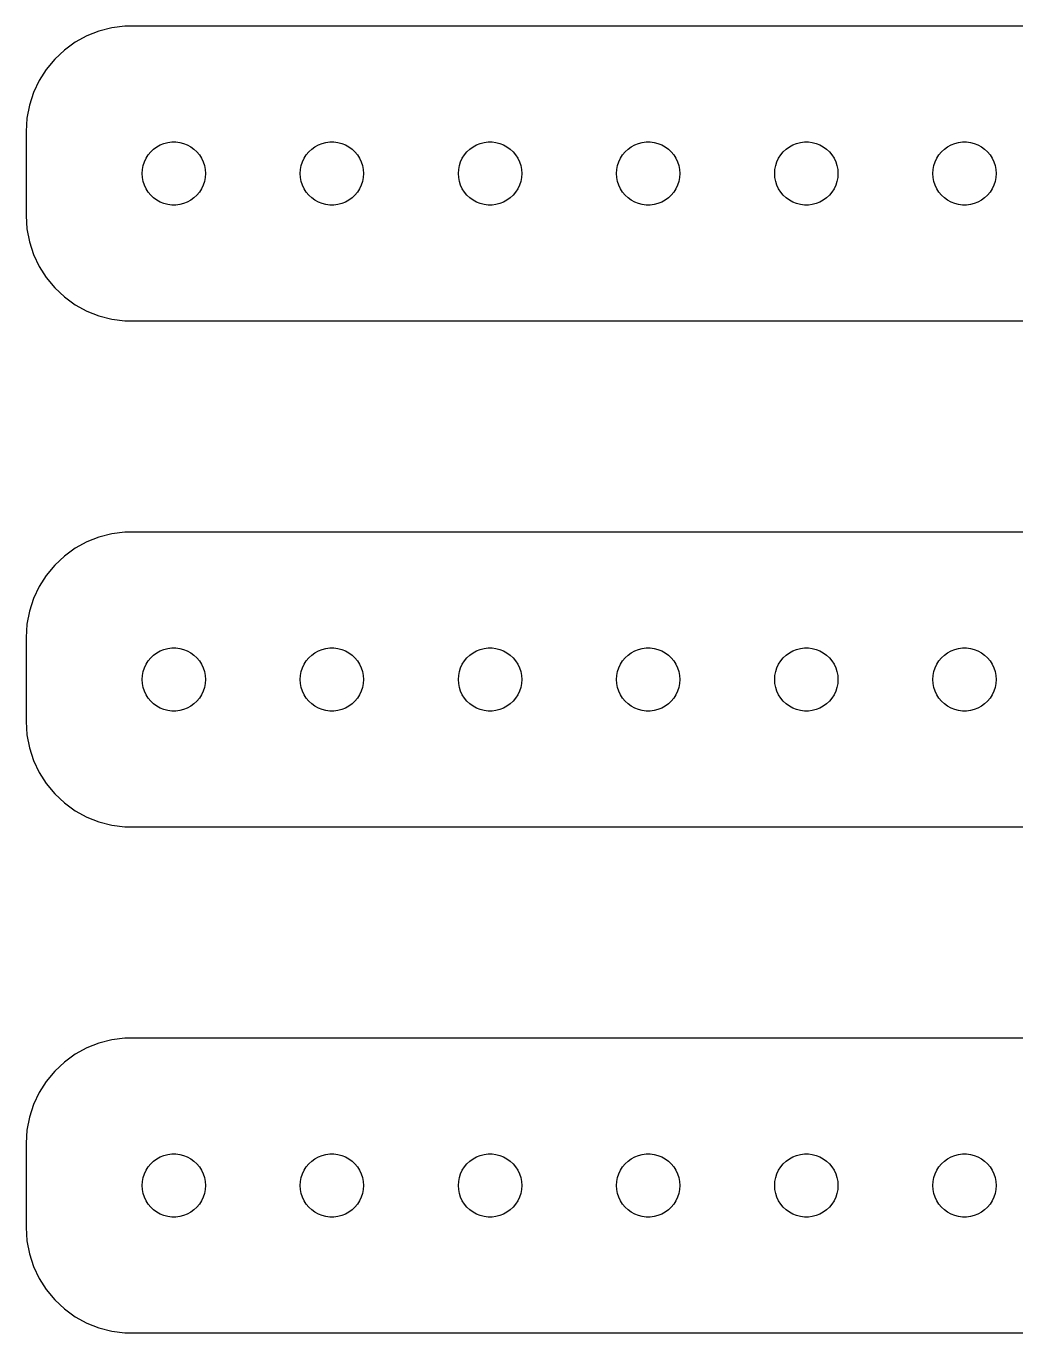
# Model space of a CAD drawing. Header units: metres. Extents: x -97 to 97, y 113 to 223.
# Drawn here: x -97 to -50.1, y 161 to 223 of the extents above; entities that cross this region are included whole.
import ezdxf

# ---------------------------------------------------------------- set-up
doc = ezdxf.new("R2010")
doc.units = ezdxf.units.M

msp = doc.modelspace()

# ---------------------------------------------------------------- linework, layer by layer
for p, q in [((-94.1289, 222.524), (-94.6791, 222.222)), ((-93.5451, 222.755), (-94.1289, 222.524)), ((-92.9369, 222.911), (-93.5451, 222.755)), ((-92.3139, 222.99), (-92.9369, 222.911)), ((92.3139, 222.99), (-92.3139, 222.99)), ((-94.6791, 222.222), (-95.1871, 221.853)), ((-95.6448, 221.423), (-96.0451, 220.939)), ((-95.1871, 221.853), (-95.6448, 221.423)), ((-96.0451, 220.939), (-96.3815, 220.409)), ((-96.3815, 220.409), (-96.6489, 219.841)), ((-96.6489, 219.841), (-96.8429, 219.243)), ((-96.8429, 219.243), (-96.9606, 218.627)), ((-96.9606, 218.627), (-97, 218)), ((-97, 218), (-97, 214)), ((-91.2135, 216.882), (-91.0934, 217.027)), ((-91.0934, 217.027), (-90.9561, 217.156)), ((-90.9561, 217.156), (-90.8037, 217.266)), ((-90.8037, 217.266), (-90.6387, 217.357)), ((-90.6387, 217.357), (-90.4635, 217.427)), ((-90.4635, 217.427), (-90.2811, 217.473)), ((-90.2811, 217.473), (-90.0942, 217.497)), ((-90.0942, 217.497), (-89.9058, 217.497)), ((-89.9058, 217.497), (-89.7189, 217.473)), ((-89.7189, 217.473), (-89.5365, 217.427)), ((-89.5365, 217.427), (-89.3613, 217.357)), ((-89.3613, 217.357), (-89.1963, 217.266)), ((-89.1963, 217.266), (-89.0439, 217.156)), ((-89.0439, 217.156), (-88.9065, 217.027)), ((-88.9065, 217.027), (-88.7865, 216.882)), ((-83.7135, 216.882), (-83.5934, 217.027)), ((-83.5934, 217.027), (-83.4561, 217.156)), ((-83.4561, 217.156), (-83.3037, 217.266)), ((-83.3037, 217.266), (-83.1387, 217.357)), ((-83.1387, 217.357), (-82.9635, 217.427)), ((-82.9635, 217.427), (-82.7811, 217.473)), ((-82.7811, 217.473), (-82.5942, 217.497)), ((-82.5942, 217.497), (-82.4058, 217.497)), ((-82.4058, 217.497), (-82.2189, 217.473)), ((-82.2189, 217.473), (-82.0365, 217.427)), ((-82.0365, 217.427), (-81.8613, 217.357)), ((-81.8613, 217.357), (-81.6963, 217.266)), ((-81.6963, 217.266), (-81.5439, 217.156)), ((-81.5439, 217.156), (-81.4065, 217.027)), ((-81.4065, 217.027), (-81.2865, 216.882)), ((-76.2135, 216.882), (-76.0934, 217.027)), ((-76.0934, 217.027), (-75.9561, 217.156)), ((-75.9561, 217.156), (-75.8037, 217.266)), ((-75.8037, 217.266), (-75.6387, 217.357)), ((-75.6387, 217.357), (-75.4635, 217.427)), ((-75.4635, 217.427), (-75.2811, 217.473)), ((-75.2811, 217.473), (-75.0942, 217.497)), ((-75.0942, 217.497), (-74.9058, 217.497)), ((-74.9058, 217.497), (-74.7189, 217.473)), ((-74.7189, 217.473), (-74.5365, 217.427)), ((-74.5365, 217.427), (-74.3613, 217.357)), ((-74.3613, 217.357), (-74.1963, 217.266)), ((-74.1963, 217.266), (-74.0439, 217.156)), ((-74.0439, 217.156), (-73.9065, 217.027)), ((-73.9065, 217.027), (-73.7865, 216.882)), ((-68.7135, 216.882), (-68.5934, 217.027)), ((-68.5934, 217.027), (-68.4561, 217.156)), ((-68.4561, 217.156), (-68.3037, 217.266)), ((-68.3037, 217.266), (-68.1387, 217.357)), ((-68.1387, 217.357), (-67.9635, 217.427)), ((-67.9635, 217.427), (-67.7811, 217.473)), ((-67.7811, 217.473), (-67.5942, 217.497)), ((-67.5942, 217.497), (-67.4058, 217.497)), ((-67.4058, 217.497), (-67.2189, 217.473)), ((-67.2189, 217.473), (-67.0365, 217.427)), ((-67.0365, 217.427), (-66.8613, 217.357)), ((-66.8613, 217.357), (-66.6963, 217.266)), ((-66.6963, 217.266), (-66.5439, 217.156)), ((-66.5439, 217.156), (-66.4065, 217.027)), ((-66.4065, 217.027), (-66.2865, 216.882)), ((-61.2135, 216.882), (-61.0934, 217.027)), ((-61.0934, 217.027), (-60.9561, 217.156)), ((-60.9561, 217.156), (-60.8037, 217.266)), ((-60.8037, 217.266), (-60.6387, 217.357)), ((-60.6387, 217.357), (-60.4635, 217.427)), ((-60.4635, 217.427), (-60.2811, 217.473)), ((-60.2811, 217.473), (-60.0942, 217.497)), ((-60.0942, 217.497), (-59.9058, 217.497)), ((-59.9058, 217.497), (-59.7189, 217.473)), ((-59.7189, 217.473), (-59.5365, 217.427)), ((-59.5365, 217.427), (-59.3613, 217.357)), ((-59.3613, 217.357), (-59.1963, 217.266)), ((-59.1963, 217.266), (-59.0439, 217.156)), ((-59.0439, 217.156), (-58.9065, 217.027)), ((-58.9065, 217.027), (-58.7865, 216.882)), ((-53.7135, 216.882), (-53.5934, 217.027)), ((-53.5934, 217.027), (-53.4561, 217.156)), ((-53.4561, 217.156), (-53.3037, 217.266)), ((-53.3037, 217.266), (-53.1387, 217.357)), ((-53.1387, 217.357), (-52.9635, 217.427)), ((-52.9635, 217.427), (-52.7811, 217.473)), ((-52.7811, 217.473), (-52.5942, 217.497)), ((-52.5942, 217.497), (-52.4058, 217.497)), ((-52.4058, 217.497), (-52.2189, 217.473)), ((-52.2189, 217.473), (-52.0365, 217.427)), ((-52.0365, 217.427), (-51.8613, 217.357)), ((-51.8613, 217.357), (-51.6963, 217.266)), ((-51.6963, 217.266), (-51.5439, 217.156)), ((-51.5439, 217.156), (-51.4065, 217.027)), ((-51.4065, 217.027), (-51.2865, 216.882)), ((-91.4882, 216.188), (-91.4529, 216.373)), ((-91.4529, 216.373), (-91.3947, 216.552)), ((-91.3947, 216.552), (-91.3145, 216.723)), ((-91.3145, 216.723), (-91.2135, 216.882)), ((-88.7865, 216.882), (-88.6855, 216.723)), ((-88.6855, 216.723), (-88.6053, 216.552)), ((-88.6053, 216.552), (-88.5471, 216.373)), ((-88.5471, 216.373), (-88.5118, 216.188)), ((-83.9882, 216.188), (-83.9529, 216.373)), ((-83.9529, 216.373), (-83.8947, 216.552)), ((-83.8947, 216.552), (-83.8145, 216.723)), ((-83.8145, 216.723), (-83.7135, 216.882)), ((-81.2865, 216.882), (-81.1855, 216.723)), ((-81.1855, 216.723), (-81.1053, 216.552)), ((-81.1053, 216.552), (-81.0471, 216.373)), ((-81.0471, 216.373), (-81.0118, 216.188)), ((-76.4882, 216.188), (-76.4529, 216.373)), ((-76.4529, 216.373), (-76.3947, 216.552)), ((-76.3947, 216.552), (-76.3145, 216.723)), ((-76.3145, 216.723), (-76.2135, 216.882)), ((-73.7865, 216.882), (-73.6855, 216.723)), ((-73.6855, 216.723), (-73.6053, 216.552)), ((-73.6053, 216.552), (-73.5471, 216.373)), ((-73.5471, 216.373), (-73.5118, 216.188)), ((-68.9882, 216.188), (-68.9529, 216.373)), ((-68.9529, 216.373), (-68.8947, 216.552)), ((-68.8947, 216.552), (-68.8145, 216.723)), ((-68.8145, 216.723), (-68.7135, 216.882)), ((-66.2865, 216.882), (-66.1855, 216.723)), ((-66.1855, 216.723), (-66.1053, 216.552)), ((-66.1053, 216.552), (-66.0471, 216.373)), ((-66.0471, 216.373), (-66.0118, 216.188)), ((-61.4882, 216.188), (-61.4529, 216.373)), ((-61.4529, 216.373), (-61.3947, 216.552)), ((-61.3947, 216.552), (-61.3145, 216.723)), ((-61.3145, 216.723), (-61.2135, 216.882)), ((-58.7865, 216.882), (-58.6855, 216.723)), ((-58.6855, 216.723), (-58.6053, 216.552)), ((-58.6053, 216.552), (-58.5471, 216.373)), ((-58.5471, 216.373), (-58.5118, 216.188)), ((-53.9882, 216.188), (-53.9529, 216.373)), ((-53.9529, 216.373), (-53.8947, 216.552)), ((-53.8947, 216.552), (-53.8145, 216.723)), ((-53.8145, 216.723), (-53.7135, 216.882)), ((-51.2865, 216.882), (-51.1855, 216.723)), ((-51.1855, 216.723), (-51.1053, 216.552)), ((-51.1053, 216.552), (-51.0471, 216.373)), ((-51.0471, 216.373), (-51.0118, 216.188)), ((-91.5, 216), (-91.4882, 216.188)), ((-91.4882, 215.812), (-91.5, 216)), ((-91.4529, 215.627), (-91.4882, 215.812)), ((-88.5118, 215.812), (-88.5471, 215.627)), ((-88.5118, 216.188), (-88.5, 216)), ((-88.5, 216), (-88.5118, 215.812)), ((-84, 216), (-83.9882, 216.188)), ((-83.9882, 215.812), (-84, 216)), ((-83.9529, 215.627), (-83.9882, 215.812)), ((-81.0118, 215.812), (-81.0471, 215.627)), ((-81.0118, 216.188), (-81, 216)), ((-81, 216), (-81.0118, 215.812)), ((-76.5, 216), (-76.4882, 216.188)), ((-76.4882, 215.812), (-76.5, 216)), ((-76.4529, 215.627), (-76.4882, 215.812)), ((-73.5118, 215.812), (-73.5471, 215.627)), ((-73.5118, 216.188), (-73.5, 216)), ((-73.5, 216), (-73.5118, 215.812)), ((-69, 216), (-68.9882, 216.188)), ((-68.9882, 215.812), (-69, 216)), ((-68.9529, 215.627), (-68.9882, 215.812)), ((-66.0118, 215.812), (-66.0471, 215.627)), ((-66.0118, 216.188), (-66, 216)), ((-66, 216), (-66.0118, 215.812)), ((-61.5, 216), (-61.4882, 216.188)), ((-61.4882, 215.812), (-61.5, 216)), ((-61.4529, 215.627), (-61.4882, 215.812)), ((-58.5118, 215.812), (-58.5471, 215.627)), ((-58.5118, 216.188), (-58.5, 216)), ((-58.5, 216), (-58.5118, 215.812)), ((-54, 216), (-53.9882, 216.188)), ((-53.9882, 215.812), (-54, 216)), ((-53.9529, 215.627), (-53.9882, 215.812)), ((-51.0118, 215.812), (-51.0471, 215.627)), ((-51.0118, 216.188), (-51, 216)), ((-51, 216), (-51.0118, 215.812)), ((-91.3947, 215.448), (-91.4529, 215.627)), ((-91.3145, 215.277), (-91.3947, 215.448)), ((-91.2135, 215.118), (-91.3145, 215.277)), ((-91.0934, 214.973), (-91.2135, 215.118)), ((-88.7865, 215.118), (-88.9065, 214.973)), ((-88.6855, 215.277), (-88.7865, 215.118)), ((-88.6053, 215.448), (-88.6855, 215.277)), ((-88.5471, 215.627), (-88.6053, 215.448)), ((-83.8947, 215.448), (-83.9529, 215.627)), ((-83.8145, 215.277), (-83.8947, 215.448)), ((-83.7135, 215.118), (-83.8145, 215.277)), ((-83.5934, 214.973), (-83.7135, 215.118)), ((-81.2865, 215.118), (-81.4065, 214.973)), ((-81.1855, 215.277), (-81.2865, 215.118)), ((-81.1053, 215.448), (-81.1855, 215.277)), ((-81.0471, 215.627), (-81.1053, 215.448)), ((-76.3947, 215.448), (-76.4529, 215.627)), ((-76.3145, 215.277), (-76.3947, 215.448)), ((-76.2135, 215.118), (-76.3145, 215.277)), ((-76.0934, 214.973), (-76.2135, 215.118)), ((-73.7865, 215.118), (-73.9065, 214.973)), ((-73.6855, 215.277), (-73.7865, 215.118)), ((-73.6053, 215.448), (-73.6855, 215.277)), ((-73.5471, 215.627), (-73.6053, 215.448)), ((-68.8947, 215.448), (-68.9529, 215.627)), ((-68.8145, 215.277), (-68.8947, 215.448)), ((-68.7135, 215.118), (-68.8145, 215.277)), ((-68.5934, 214.973), (-68.7135, 215.118)), ((-66.2865, 215.118), (-66.4065, 214.973)), ((-66.1855, 215.277), (-66.2865, 215.118)), ((-66.1053, 215.448), (-66.1855, 215.277)), ((-66.0471, 215.627), (-66.1053, 215.448)), ((-61.3947, 215.448), (-61.4529, 215.627)), ((-61.3145, 215.277), (-61.3947, 215.448)), ((-61.2135, 215.118), (-61.3145, 215.277)), ((-61.0934, 214.973), (-61.2135, 215.118)), ((-58.7865, 215.118), (-58.9065, 214.973)), ((-58.6855, 215.277), (-58.7865, 215.118)), ((-58.6053, 215.448), (-58.6855, 215.277)), ((-58.5471, 215.627), (-58.6053, 215.448)), ((-53.8947, 215.448), (-53.9529, 215.627)), ((-53.8145, 215.277), (-53.8947, 215.448)), ((-53.7135, 215.118), (-53.8145, 215.277)), ((-53.5934, 214.973), (-53.7135, 215.118)), ((-51.2865, 215.118), (-51.4065, 214.973)), ((-51.1855, 215.277), (-51.2865, 215.118)), ((-51.1053, 215.448), (-51.1855, 215.277)), ((-51.0471, 215.627), (-51.1053, 215.448)), ((-90.9561, 214.844), (-91.0934, 214.973)), ((-90.8037, 214.734), (-90.9561, 214.844)), ((-90.6387, 214.643), (-90.8037, 214.734)), ((-90.4635, 214.573), (-90.6387, 214.643)), ((-90.2811, 214.527), (-90.4635, 214.573)), ((-90.0942, 214.503), (-90.2811, 214.527)), ((-89.9058, 214.503), (-90.0942, 214.503)), ((-89.7189, 214.527), (-89.9058, 214.503)), ((-89.5365, 214.573), (-89.7189, 214.527)), ((-89.3613, 214.643), (-89.5365, 214.573)), ((-89.1963, 214.734), (-89.3613, 214.643)), ((-89.0439, 214.844), (-89.1963, 214.734)), ((-88.9065, 214.973), (-89.0439, 214.844)), ((-83.4561, 214.844), (-83.5934, 214.973)), ((-83.3037, 214.734), (-83.4561, 214.844)), ((-83.1387, 214.643), (-83.3037, 214.734)), ((-82.9635, 214.573), (-83.1387, 214.643)), ((-82.7811, 214.527), (-82.9635, 214.573)), ((-82.5942, 214.503), (-82.7811, 214.527)), ((-82.4058, 214.503), (-82.5942, 214.503)), ((-82.2189, 214.527), (-82.4058, 214.503)), ((-82.0365, 214.573), (-82.2189, 214.527)), ((-81.8613, 214.643), (-82.0365, 214.573)), ((-81.6963, 214.734), (-81.8613, 214.643)), ((-81.5439, 214.844), (-81.6963, 214.734)), ((-81.4065, 214.973), (-81.5439, 214.844)), ((-75.9561, 214.844), (-76.0934, 214.973)), ((-75.8037, 214.734), (-75.9561, 214.844)), ((-75.6387, 214.643), (-75.8037, 214.734)), ((-75.4635, 214.573), (-75.6387, 214.643)), ((-75.2811, 214.527), (-75.4635, 214.573)), ((-75.0942, 214.503), (-75.2811, 214.527)), ((-74.9058, 214.503), (-75.0942, 214.503)), ((-74.7189, 214.527), (-74.9058, 214.503)), ((-74.5365, 214.573), (-74.7189, 214.527)), ((-74.3613, 214.643), (-74.5365, 214.573)), ((-74.1963, 214.734), (-74.3613, 214.643)), ((-74.0439, 214.844), (-74.1963, 214.734)), ((-73.9065, 214.973), (-74.0439, 214.844)), ((-68.4561, 214.844), (-68.5934, 214.973)), ((-68.3037, 214.734), (-68.4561, 214.844)), ((-68.1387, 214.643), (-68.3037, 214.734)), ((-67.9635, 214.573), (-68.1387, 214.643)), ((-67.7811, 214.527), (-67.9635, 214.573)), ((-67.5942, 214.503), (-67.7811, 214.527)), ((-67.4058, 214.503), (-67.5942, 214.503)), ((-67.2189, 214.527), (-67.4058, 214.503)), ((-67.0365, 214.573), (-67.2189, 214.527)), ((-66.8613, 214.643), (-67.0365, 214.573)), ((-66.6963, 214.734), (-66.8613, 214.643)), ((-66.5439, 214.844), (-66.6963, 214.734)), ((-66.4065, 214.973), (-66.5439, 214.844)), ((-60.9561, 214.844), (-61.0934, 214.973)), ((-60.8037, 214.734), (-60.9561, 214.844)), ((-60.6387, 214.643), (-60.8037, 214.734)), ((-60.4635, 214.573), (-60.6387, 214.643)), ((-60.2811, 214.527), (-60.4635, 214.573)), ((-60.0942, 214.503), (-60.2811, 214.527)), ((-59.9058, 214.503), (-60.0942, 214.503)), ((-59.7189, 214.527), (-59.9058, 214.503)), ((-59.5365, 214.573), (-59.7189, 214.527)), ((-59.3613, 214.643), (-59.5365, 214.573)), ((-59.1963, 214.734), (-59.3613, 214.643)), ((-59.0439, 214.844), (-59.1963, 214.734)), ((-58.9065, 214.973), (-59.0439, 214.844)), ((-53.4561, 214.844), (-53.5934, 214.973)), ((-53.3037, 214.734), (-53.4561, 214.844)), ((-53.1387, 214.643), (-53.3037, 214.734)), ((-52.9635, 214.573), (-53.1387, 214.643)), ((-52.7811, 214.527), (-52.9635, 214.573)), ((-52.5942, 214.503), (-52.7811, 214.527)), ((-52.4058, 214.503), (-52.5942, 214.503)), ((-52.2189, 214.527), (-52.4058, 214.503)), ((-52.0365, 214.573), (-52.2189, 214.527)), ((-51.8613, 214.643), (-52.0365, 214.573)), ((-51.6963, 214.734), (-51.8613, 214.643)), ((-51.5439, 214.844), (-51.6963, 214.734)), ((-51.4065, 214.973), (-51.5439, 214.844)), ((-97, 214), (-96.9606, 213.373)), ((-96.9606, 213.373), (-96.8429, 212.757)), ((-96.8429, 212.757), (-96.6489, 212.159)), ((-96.6489, 212.159), (-96.3815, 211.591)), ((-96.3815, 211.591), (-96.0451, 211.061)), ((-96.0451, 211.061), (-95.6448, 210.577)), ((-95.6448, 210.577), (-95.1871, 210.147)), ((-95.1871, 210.147), (-94.6791, 209.778)), ((-94.6791, 209.778), (-94.1289, 209.476)), ((-94.1289, 209.476), (-93.5451, 209.245)), ((-93.5451, 209.245), (-92.9369, 209.089)), ((-92.9369, 209.089), (-92.3139, 209.01)), ((-92.3139, 209.01), (92.3139, 209.01)), ((-92.3139, 198.99), (-92.9369, 198.911)), ((92.3139, 198.99), (-92.3139, 198.99)), ((-94.1289, 198.524), (-94.6791, 198.222)), ((-93.5451, 198.755), (-94.1289, 198.524)), ((-92.9369, 198.911), (-93.5451, 198.755)), ((-95.1871, 197.853), (-95.6448, 197.423)), ((-94.6791, 198.222), (-95.1871, 197.853)), ((-95.6448, 197.423), (-96.0451, 196.939)), ((-96.0451, 196.939), (-96.3815, 196.409)), ((-96.3815, 196.409), (-96.6489, 195.841)), ((-96.8429, 195.243), (-96.9606, 194.627)), ((-96.6489, 195.841), (-96.8429, 195.243)), ((-96.9606, 194.627), (-97, 194)), ((-97, 194), (-97, 190)), ((-90.6387, 193.357), (-90.4635, 193.427)), ((-90.4635, 193.427), (-90.2811, 193.473)), ((-90.2811, 193.473), (-90.0942, 193.497)), ((-90.0942, 193.497), (-89.9058, 193.497)), ((-89.9058, 193.497), (-89.7189, 193.473)), ((-89.7189, 193.473), (-89.5365, 193.427)), ((-89.5365, 193.427), (-89.3613, 193.357)), ((-83.1387, 193.357), (-82.9635, 193.427)), ((-82.9635, 193.427), (-82.7811, 193.473)), ((-82.7811, 193.473), (-82.5942, 193.497)), ((-82.5942, 193.497), (-82.4058, 193.497)), ((-82.4058, 193.497), (-82.2189, 193.473)), ((-82.2189, 193.473), (-82.0365, 193.427)), ((-82.0365, 193.427), (-81.8613, 193.357)), ((-75.6387, 193.357), (-75.4635, 193.427)), ((-75.4635, 193.427), (-75.2811, 193.473)), ((-75.2811, 193.473), (-75.0942, 193.497)), ((-75.0942, 193.497), (-74.9058, 193.497)), ((-74.9058, 193.497), (-74.7189, 193.473)), ((-74.7189, 193.473), (-74.5365, 193.427)), ((-74.5365, 193.427), (-74.3613, 193.357)), ((-68.1387, 193.357), (-67.9635, 193.427)), ((-67.9635, 193.427), (-67.7811, 193.473)), ((-67.7811, 193.473), (-67.5942, 193.497)), ((-67.5942, 193.497), (-67.4058, 193.497)), ((-67.4058, 193.497), (-67.2189, 193.473)), ((-67.2189, 193.473), (-67.0365, 193.427)), ((-67.0365, 193.427), (-66.8613, 193.357)), ((-60.6387, 193.357), (-60.4635, 193.427)), ((-60.4635, 193.427), (-60.2811, 193.473)), ((-60.2811, 193.473), (-60.0942, 193.497)), ((-60.0942, 193.497), (-59.9058, 193.497)), ((-59.9058, 193.497), (-59.7189, 193.473)), ((-59.7189, 193.473), (-59.5365, 193.427)), ((-59.5365, 193.427), (-59.3613, 193.357)), ((-53.1387, 193.357), (-52.9635, 193.427)), ((-52.9635, 193.427), (-52.7811, 193.473)), ((-52.7811, 193.473), (-52.5942, 193.497)), ((-52.5942, 193.497), (-52.4058, 193.497)), ((-52.4058, 193.497), (-52.2189, 193.473)), ((-52.2189, 193.473), (-52.0365, 193.427)), ((-52.0365, 193.427), (-51.8613, 193.357)), ((-91.3145, 192.723), (-91.2135, 192.882)), ((-91.2135, 192.882), (-91.0934, 193.027)), ((-91.0934, 193.027), (-90.9561, 193.156)), ((-90.9561, 193.156), (-90.8037, 193.266)), ((-90.8037, 193.266), (-90.6387, 193.357)), ((-89.3613, 193.357), (-89.1963, 193.266)), ((-89.1963, 193.266), (-89.0439, 193.156)), ((-89.0439, 193.156), (-88.9065, 193.027)), ((-88.9065, 193.027), (-88.7865, 192.882)), ((-88.7865, 192.882), (-88.6855, 192.723)), ((-83.8145, 192.723), (-83.7135, 192.882)), ((-83.7135, 192.882), (-83.5934, 193.027)), ((-83.5934, 193.027), (-83.4561, 193.156)), ((-83.4561, 193.156), (-83.3037, 193.266)), ((-83.3037, 193.266), (-83.1387, 193.357)), ((-81.8613, 193.357), (-81.6963, 193.266)), ((-81.6963, 193.266), (-81.5439, 193.156)), ((-81.5439, 193.156), (-81.4065, 193.027)), ((-81.4065, 193.027), (-81.2865, 192.882)), ((-81.2865, 192.882), (-81.1855, 192.723)), ((-76.3145, 192.723), (-76.2135, 192.882)), ((-76.2135, 192.882), (-76.0934, 193.027)), ((-76.0934, 193.027), (-75.9561, 193.156)), ((-75.9561, 193.156), (-75.8037, 193.266)), ((-75.8037, 193.266), (-75.6387, 193.357)), ((-74.3613, 193.357), (-74.1963, 193.266)), ((-74.1963, 193.266), (-74.0439, 193.156)), ((-74.0439, 193.156), (-73.9065, 193.027)), ((-73.9065, 193.027), (-73.7865, 192.882)), ((-73.7865, 192.882), (-73.6855, 192.723)), ((-68.8145, 192.723), (-68.7135, 192.882)), ((-68.7135, 192.882), (-68.5934, 193.027)), ((-68.5934, 193.027), (-68.4561, 193.156)), ((-68.4561, 193.156), (-68.3037, 193.266)), ((-68.3037, 193.266), (-68.1387, 193.357)), ((-66.8613, 193.357), (-66.6963, 193.266)), ((-66.6963, 193.266), (-66.5439, 193.156)), ((-66.5439, 193.156), (-66.4065, 193.027)), ((-66.4065, 193.027), (-66.2865, 192.882)), ((-66.2865, 192.882), (-66.1855, 192.723)), ((-61.3145, 192.723), (-61.2135, 192.882)), ((-61.2135, 192.882), (-61.0934, 193.027)), ((-61.0934, 193.027), (-60.9561, 193.156)), ((-60.9561, 193.156), (-60.8037, 193.266)), ((-60.8037, 193.266), (-60.6387, 193.357)), ((-59.3613, 193.357), (-59.1963, 193.266)), ((-59.1963, 193.266), (-59.0439, 193.156)), ((-59.0439, 193.156), (-58.9065, 193.027)), ((-58.9065, 193.027), (-58.7865, 192.882)), ((-58.7865, 192.882), (-58.6855, 192.723)), ((-53.8145, 192.723), (-53.7135, 192.882)), ((-53.7135, 192.882), (-53.5934, 193.027)), ((-53.5934, 193.027), (-53.4561, 193.156)), ((-53.4561, 193.156), (-53.3037, 193.266)), ((-53.3037, 193.266), (-53.1387, 193.357)), ((-51.8613, 193.357), (-51.6963, 193.266)), ((-51.6963, 193.266), (-51.5439, 193.156)), ((-51.5439, 193.156), (-51.4065, 193.027)), ((-51.4065, 193.027), (-51.2865, 192.882)), ((-51.2865, 192.882), (-51.1855, 192.723)), ((-91.5, 192), (-91.4882, 192.188)), ((-91.4882, 192.188), (-91.4529, 192.373)), ((-91.4529, 192.373), (-91.3947, 192.552)), ((-91.3947, 192.552), (-91.3145, 192.723)), ((-88.6855, 192.723), (-88.6053, 192.552)), ((-88.6053, 192.552), (-88.5471, 192.373)), ((-88.5471, 192.373), (-88.5118, 192.188)), ((-88.5118, 192.188), (-88.5, 192)), ((-84, 192), (-83.9882, 192.188)), ((-83.9882, 192.188), (-83.9529, 192.373)), ((-83.9529, 192.373), (-83.8947, 192.552)), ((-83.8947, 192.552), (-83.8145, 192.723)), ((-81.1855, 192.723), (-81.1053, 192.552)), ((-81.1053, 192.552), (-81.0471, 192.373)), ((-81.0471, 192.373), (-81.0118, 192.188)), ((-81.0118, 192.188), (-81, 192)), ((-76.5, 192), (-76.4882, 192.188)), ((-76.4882, 192.188), (-76.4529, 192.373)), ((-76.4529, 192.373), (-76.3947, 192.552)), ((-76.3947, 192.552), (-76.3145, 192.723)), ((-73.6855, 192.723), (-73.6053, 192.552)), ((-73.6053, 192.552), (-73.5471, 192.373)), ((-73.5471, 192.373), (-73.5118, 192.188)), ((-73.5118, 192.188), (-73.5, 192)), ((-69, 192), (-68.9882, 192.188)), ((-68.9882, 192.188), (-68.9529, 192.373)), ((-68.9529, 192.373), (-68.8947, 192.552)), ((-68.8947, 192.552), (-68.8145, 192.723)), ((-66.1855, 192.723), (-66.1053, 192.552)), ((-66.1053, 192.552), (-66.0471, 192.373)), ((-66.0471, 192.373), (-66.0118, 192.188)), ((-66.0118, 192.188), (-66, 192)), ((-61.5, 192), (-61.4882, 192.188)), ((-61.4882, 192.188), (-61.4529, 192.373)), ((-61.4529, 192.373), (-61.3947, 192.552)), ((-61.3947, 192.552), (-61.3145, 192.723)), ((-58.6855, 192.723), (-58.6053, 192.552)), ((-58.6053, 192.552), (-58.5471, 192.373)), ((-58.5471, 192.373), (-58.5118, 192.188)), ((-58.5118, 192.188), (-58.5, 192)), ((-54, 192), (-53.9882, 192.188)), ((-53.9882, 192.188), (-53.9529, 192.373)), ((-53.9529, 192.373), (-53.8947, 192.552)), ((-53.8947, 192.552), (-53.8145, 192.723)), ((-51.1855, 192.723), (-51.1053, 192.552)), ((-51.1053, 192.552), (-51.0471, 192.373)), ((-51.0471, 192.373), (-51.0118, 192.188)), ((-51.0118, 192.188), (-51, 192)), ((-91.4882, 191.812), (-91.5, 192)), ((-91.4529, 191.627), (-91.4882, 191.812)), ((-91.3947, 191.448), (-91.4529, 191.627)), ((-88.5471, 191.627), (-88.6053, 191.448)), ((-88.5118, 191.812), (-88.5471, 191.627)), ((-88.5, 192), (-88.5118, 191.812)), ((-83.9882, 191.812), (-84, 192)), ((-83.9529, 191.627), (-83.9882, 191.812)), ((-83.8947, 191.448), (-83.9529, 191.627)), ((-81.0471, 191.627), (-81.1053, 191.448)), ((-81.0118, 191.812), (-81.0471, 191.627)), ((-81, 192), (-81.0118, 191.812)), ((-76.4882, 191.812), (-76.5, 192)), ((-76.4529, 191.627), (-76.4882, 191.812)), ((-76.3947, 191.448), (-76.4529, 191.627)), ((-73.5471, 191.627), (-73.6053, 191.448)), ((-73.5118, 191.812), (-73.5471, 191.627)), ((-73.5, 192), (-73.5118, 191.812)), ((-68.9882, 191.812), (-69, 192)), ((-68.9529, 191.627), (-68.9882, 191.812)), ((-68.8947, 191.448), (-68.9529, 191.627)), ((-66.0471, 191.627), (-66.1053, 191.448)), ((-66.0118, 191.812), (-66.0471, 191.627)), ((-66, 192), (-66.0118, 191.812)), ((-61.4882, 191.812), (-61.5, 192)), ((-61.4529, 191.627), (-61.4882, 191.812)), ((-61.3947, 191.448), (-61.4529, 191.627)), ((-58.5471, 191.627), (-58.6053, 191.448)), ((-58.5118, 191.812), (-58.5471, 191.627)), ((-58.5, 192), (-58.5118, 191.812)), ((-53.9882, 191.812), (-54, 192)), ((-53.9529, 191.627), (-53.9882, 191.812)), ((-53.8947, 191.448), (-53.9529, 191.627)), ((-51.0471, 191.627), (-51.1053, 191.448)), ((-51.0118, 191.812), (-51.0471, 191.627)), ((-51, 192), (-51.0118, 191.812)), ((-91.3145, 191.277), (-91.3947, 191.448)), ((-91.2135, 191.118), (-91.3145, 191.277)), ((-91.0934, 190.973), (-91.2135, 191.118)), ((-90.9561, 190.844), (-91.0934, 190.973)), ((-88.9065, 190.973), (-89.0439, 190.844)), ((-88.7865, 191.118), (-88.9065, 190.973)), ((-88.6855, 191.277), (-88.7865, 191.118)), ((-88.6053, 191.448), (-88.6855, 191.277)), ((-83.8145, 191.277), (-83.8947, 191.448)), ((-83.7135, 191.118), (-83.8145, 191.277)), ((-83.5934, 190.973), (-83.7135, 191.118)), ((-83.4561, 190.844), (-83.5934, 190.973)), ((-81.4065, 190.973), (-81.5439, 190.844)), ((-81.2865, 191.118), (-81.4065, 190.973)), ((-81.1855, 191.277), (-81.2865, 191.118)), ((-81.1053, 191.448), (-81.1855, 191.277)), ((-76.3145, 191.277), (-76.3947, 191.448)), ((-76.2135, 191.118), (-76.3145, 191.277)), ((-76.0934, 190.973), (-76.2135, 191.118)), ((-75.9561, 190.844), (-76.0934, 190.973)), ((-73.9065, 190.973), (-74.0439, 190.844)), ((-73.7865, 191.118), (-73.9065, 190.973)), ((-73.6855, 191.277), (-73.7865, 191.118)), ((-73.6053, 191.448), (-73.6855, 191.277)), ((-68.8145, 191.277), (-68.8947, 191.448)), ((-68.7135, 191.118), (-68.8145, 191.277)), ((-68.5934, 190.973), (-68.7135, 191.118)), ((-68.4561, 190.844), (-68.5934, 190.973)), ((-66.4065, 190.973), (-66.5439, 190.844)), ((-66.2865, 191.118), (-66.4065, 190.973)), ((-66.1855, 191.277), (-66.2865, 191.118)), ((-66.1053, 191.448), (-66.1855, 191.277)), ((-61.3145, 191.277), (-61.3947, 191.448)), ((-61.2135, 191.118), (-61.3145, 191.277)), ((-61.0934, 190.973), (-61.2135, 191.118)), ((-60.9561, 190.844), (-61.0934, 190.973)), ((-58.9065, 190.973), (-59.0439, 190.844)), ((-58.7865, 191.118), (-58.9065, 190.973)), ((-58.6855, 191.277), (-58.7865, 191.118)), ((-58.6053, 191.448), (-58.6855, 191.277)), ((-53.8145, 191.277), (-53.8947, 191.448)), ((-53.7135, 191.118), (-53.8145, 191.277)), ((-53.5934, 190.973), (-53.7135, 191.118)), ((-53.4561, 190.844), (-53.5934, 190.973)), ((-51.4065, 190.973), (-51.5439, 190.844)), ((-51.2865, 191.118), (-51.4065, 190.973)), ((-51.1855, 191.277), (-51.2865, 191.118)), ((-51.1053, 191.448), (-51.1855, 191.277)), ((-90.8037, 190.734), (-90.9561, 190.844)), ((-90.6387, 190.643), (-90.8037, 190.734)), ((-90.4635, 190.573), (-90.6387, 190.643)), ((-90.2811, 190.527), (-90.4635, 190.573)), ((-90.0942, 190.503), (-90.2811, 190.527)), ((-89.9058, 190.503), (-90.0942, 190.503)), ((-89.7189, 190.527), (-89.9058, 190.503)), ((-89.5365, 190.573), (-89.7189, 190.527)), ((-89.3613, 190.643), (-89.5365, 190.573)), ((-89.1963, 190.734), (-89.3613, 190.643)), ((-89.0439, 190.844), (-89.1963, 190.734)), ((-83.3037, 190.734), (-83.4561, 190.844)), ((-83.1387, 190.643), (-83.3037, 190.734)), ((-82.9635, 190.573), (-83.1387, 190.643)), ((-82.7811, 190.527), (-82.9635, 190.573)), ((-82.5942, 190.503), (-82.7811, 190.527)), ((-82.4058, 190.503), (-82.5942, 190.503)), ((-82.2189, 190.527), (-82.4058, 190.503)), ((-82.0365, 190.573), (-82.2189, 190.527)), ((-81.8613, 190.643), (-82.0365, 190.573)), ((-81.6963, 190.734), (-81.8613, 190.643)), ((-81.5439, 190.844), (-81.6963, 190.734)), ((-75.8037, 190.734), (-75.9561, 190.844)), ((-75.6387, 190.643), (-75.8037, 190.734)), ((-75.4635, 190.573), (-75.6387, 190.643)), ((-75.2811, 190.527), (-75.4635, 190.573)), ((-75.0942, 190.503), (-75.2811, 190.527)), ((-74.9058, 190.503), (-75.0942, 190.503)), ((-74.7189, 190.527), (-74.9058, 190.503)), ((-74.5365, 190.573), (-74.7189, 190.527)), ((-74.3613, 190.643), (-74.5365, 190.573)), ((-74.1963, 190.734), (-74.3613, 190.643)), ((-74.0439, 190.844), (-74.1963, 190.734)), ((-68.3037, 190.734), (-68.4561, 190.844)), ((-68.1387, 190.643), (-68.3037, 190.734)), ((-67.9635, 190.573), (-68.1387, 190.643)), ((-67.7811, 190.527), (-67.9635, 190.573)), ((-67.5942, 190.503), (-67.7811, 190.527)), ((-67.4058, 190.503), (-67.5942, 190.503)), ((-67.2189, 190.527), (-67.4058, 190.503)), ((-67.0365, 190.573), (-67.2189, 190.527)), ((-66.8613, 190.643), (-67.0365, 190.573)), ((-66.6963, 190.734), (-66.8613, 190.643)), ((-66.5439, 190.844), (-66.6963, 190.734)), ((-60.8037, 190.734), (-60.9561, 190.844)), ((-60.6387, 190.643), (-60.8037, 190.734)), ((-60.4635, 190.573), (-60.6387, 190.643)), ((-60.2811, 190.527), (-60.4635, 190.573)), ((-60.0942, 190.503), (-60.2811, 190.527)), ((-59.9058, 190.503), (-60.0942, 190.503)), ((-59.7189, 190.527), (-59.9058, 190.503)), ((-59.5365, 190.573), (-59.7189, 190.527)), ((-59.3613, 190.643), (-59.5365, 190.573)), ((-59.1963, 190.734), (-59.3613, 190.643)), ((-59.0439, 190.844), (-59.1963, 190.734)), ((-53.3037, 190.734), (-53.4561, 190.844)), ((-53.1387, 190.643), (-53.3037, 190.734)), ((-52.9635, 190.573), (-53.1387, 190.643)), ((-52.7811, 190.527), (-52.9635, 190.573)), ((-52.5942, 190.503), (-52.7811, 190.527)), ((-52.4058, 190.503), (-52.5942, 190.503)), ((-52.2189, 190.527), (-52.4058, 190.503)), ((-52.0365, 190.573), (-52.2189, 190.527)), ((-51.8613, 190.643), (-52.0365, 190.573)), ((-51.6963, 190.734), (-51.8613, 190.643)), ((-51.5439, 190.844), (-51.6963, 190.734)), ((-97, 190), (-96.9606, 189.373)), ((-96.9606, 189.373), (-96.8429, 188.757)), ((-96.8429, 188.757), (-96.6489, 188.159)), ((-96.6489, 188.159), (-96.3815, 187.591)), ((-96.3815, 187.591), (-96.0451, 187.061)), ((-96.0451, 187.061), (-95.6448, 186.577)), ((-95.6448, 186.577), (-95.1871, 186.147)), ((-95.1871, 186.147), (-94.6791, 185.778)), ((-94.6791, 185.778), (-94.1289, 185.476)), ((-94.1289, 185.476), (-93.5451, 185.245)), ((-93.5451, 185.245), (-92.9369, 185.089)), ((-92.9369, 185.089), (-92.3139, 185.01)), ((-92.3139, 185.01), (92.3139, 185.01)), ((-92.9369, 174.911), (-93.5451, 174.755)), ((-92.3139, 174.99), (-92.9369, 174.911)), ((92.3139, 174.99), (-92.3139, 174.99)), ((-94.6791, 174.222), (-95.1871, 173.853)), ((-94.1289, 174.524), (-94.6791, 174.222)), ((-93.5451, 174.755), (-94.1289, 174.524)), ((-95.1871, 173.853), (-95.6448, 173.423)), ((-96.0451, 172.939), (-96.3815, 172.409)), ((-95.6448, 173.423), (-96.0451, 172.939)), ((-96.3815, 172.409), (-96.6489, 171.841)), ((-96.6489, 171.841), (-96.8429, 171.243)), ((-96.8429, 171.243), (-96.9606, 170.627)), ((-96.9606, 170.627), (-97, 170)), ((-97, 170), (-97, 166)), ((-90.9561, 169.156), (-90.8037, 169.266)), ((-90.8037, 169.266), (-90.6387, 169.357)), ((-90.6387, 169.357), (-90.4635, 169.427)), ((-90.4635, 169.427), (-90.2811, 169.473)), ((-90.2811, 169.473), (-90.0942, 169.497)), ((-90.0942, 169.497), (-89.9058, 169.497)), ((-89.9058, 169.497), (-89.7189, 169.473)), ((-89.7189, 169.473), (-89.5365, 169.427)), ((-89.5365, 169.427), (-89.3613, 169.357)), ((-89.3613, 169.357), (-89.1963, 169.266)), ((-89.1963, 169.266), (-89.0439, 169.156)), ((-83.4561, 169.156), (-83.3037, 169.266)), ((-83.3037, 169.266), (-83.1387, 169.357)), ((-83.1387, 169.357), (-82.9635, 169.427)), ((-82.9635, 169.427), (-82.7811, 169.473)), ((-82.7811, 169.473), (-82.5942, 169.497)), ((-82.5942, 169.497), (-82.4058, 169.497)), ((-82.4058, 169.497), (-82.2189, 169.473)), ((-82.2189, 169.473), (-82.0365, 169.427)), ((-82.0365, 169.427), (-81.8613, 169.357)), ((-81.8613, 169.357), (-81.6963, 169.266)), ((-81.6963, 169.266), (-81.5439, 169.156)), ((-75.9561, 169.156), (-75.8037, 169.266)), ((-75.8037, 169.266), (-75.6387, 169.357)), ((-75.6387, 169.357), (-75.4635, 169.427)), ((-75.4635, 169.427), (-75.2811, 169.473)), ((-75.2811, 169.473), (-75.0942, 169.497)), ((-75.0942, 169.497), (-74.9058, 169.497)), ((-74.9058, 169.497), (-74.7189, 169.473)), ((-74.7189, 169.473), (-74.5365, 169.427)), ((-74.5365, 169.427), (-74.3613, 169.357)), ((-74.3613, 169.357), (-74.1963, 169.266)), ((-74.1963, 169.266), (-74.0439, 169.156)), ((-68.4561, 169.156), (-68.3037, 169.266)), ((-68.3037, 169.266), (-68.1387, 169.357)), ((-68.1387, 169.357), (-67.9635, 169.427)), ((-67.9635, 169.427), (-67.7811, 169.473)), ((-67.7811, 169.473), (-67.5942, 169.497)), ((-67.5942, 169.497), (-67.4058, 169.497)), ((-67.4058, 169.497), (-67.2189, 169.473)), ((-67.2189, 169.473), (-67.0365, 169.427)), ((-67.0365, 169.427), (-66.8613, 169.357)), ((-66.8613, 169.357), (-66.6963, 169.266)), ((-66.6963, 169.266), (-66.5439, 169.156)), ((-60.9561, 169.156), (-60.8037, 169.266)), ((-60.8037, 169.266), (-60.6387, 169.357)), ((-60.6387, 169.357), (-60.4635, 169.427)), ((-60.4635, 169.427), (-60.2811, 169.473)), ((-60.2811, 169.473), (-60.0942, 169.497)), ((-60.0942, 169.497), (-59.9058, 169.497)), ((-59.9058, 169.497), (-59.7189, 169.473)), ((-59.7189, 169.473), (-59.5365, 169.427)), ((-59.5365, 169.427), (-59.3613, 169.357)), ((-59.3613, 169.357), (-59.1963, 169.266)), ((-59.1963, 169.266), (-59.0439, 169.156)), ((-53.4561, 169.156), (-53.3037, 169.266)), ((-53.3037, 169.266), (-53.1387, 169.357)), ((-53.1387, 169.357), (-52.9635, 169.427)), ((-52.9635, 169.427), (-52.7811, 169.473)), ((-52.7811, 169.473), (-52.5942, 169.497)), ((-52.5942, 169.497), (-52.4058, 169.497)), ((-52.4058, 169.497), (-52.2189, 169.473)), ((-52.2189, 169.473), (-52.0365, 169.427)), ((-52.0365, 169.427), (-51.8613, 169.357)), ((-51.8613, 169.357), (-51.6963, 169.266)), ((-51.6963, 169.266), (-51.5439, 169.156)), ((-91.3947, 168.552), (-91.3145, 168.723)), ((-91.3145, 168.723), (-91.2135, 168.882)), ((-91.2135, 168.882), (-91.0934, 169.027)), ((-91.0934, 169.027), (-90.9561, 169.156)), ((-89.0439, 169.156), (-88.9065, 169.027)), ((-88.9065, 169.027), (-88.7865, 168.882)), ((-88.7865, 168.882), (-88.6855, 168.723)), ((-88.6855, 168.723), (-88.6053, 168.552)), ((-83.8947, 168.552), (-83.8145, 168.723)), ((-83.8145, 168.723), (-83.7135, 168.882)), ((-83.7135, 168.882), (-83.5934, 169.027)), ((-83.5934, 169.027), (-83.4561, 169.156)), ((-81.5439, 169.156), (-81.4065, 169.027)), ((-81.4065, 169.027), (-81.2865, 168.882)), ((-81.2865, 168.882), (-81.1855, 168.723)), ((-81.1855, 168.723), (-81.1053, 168.552)), ((-76.3947, 168.552), (-76.3145, 168.723)), ((-76.3145, 168.723), (-76.2135, 168.882)), ((-76.2135, 168.882), (-76.0934, 169.027)), ((-76.0934, 169.027), (-75.9561, 169.156)), ((-74.0439, 169.156), (-73.9065, 169.027)), ((-73.9065, 169.027), (-73.7865, 168.882)), ((-73.7865, 168.882), (-73.6855, 168.723)), ((-73.6855, 168.723), (-73.6053, 168.552)), ((-68.8947, 168.552), (-68.8145, 168.723)), ((-68.8145, 168.723), (-68.7135, 168.882)), ((-68.7135, 168.882), (-68.5934, 169.027)), ((-68.5934, 169.027), (-68.4561, 169.156)), ((-66.5439, 169.156), (-66.4065, 169.027)), ((-66.4065, 169.027), (-66.2865, 168.882)), ((-66.2865, 168.882), (-66.1855, 168.723)), ((-66.1855, 168.723), (-66.1053, 168.552)), ((-61.3947, 168.552), (-61.3145, 168.723)), ((-61.3145, 168.723), (-61.2135, 168.882)), ((-61.2135, 168.882), (-61.0934, 169.027)), ((-61.0934, 169.027), (-60.9561, 169.156)), ((-59.0439, 169.156), (-58.9065, 169.027)), ((-58.9065, 169.027), (-58.7865, 168.882)), ((-58.7865, 168.882), (-58.6855, 168.723)), ((-58.6855, 168.723), (-58.6053, 168.552)), ((-53.8947, 168.552), (-53.8145, 168.723)), ((-53.8145, 168.723), (-53.7135, 168.882)), ((-53.7135, 168.882), (-53.5934, 169.027)), ((-53.5934, 169.027), (-53.4561, 169.156)), ((-51.5439, 169.156), (-51.4065, 169.027)), ((-51.4065, 169.027), (-51.2865, 168.882)), ((-51.2865, 168.882), (-51.1855, 168.723)), ((-51.1855, 168.723), (-51.1053, 168.552)), ((-91.5, 168), (-91.4882, 168.188)), ((-91.4882, 167.812), (-91.5, 168)), ((-91.4882, 168.188), (-91.4529, 168.373)), ((-91.4529, 168.373), (-91.3947, 168.552)), ((-88.6053, 168.552), (-88.5471, 168.373)), ((-88.5471, 168.373), (-88.5118, 168.188)), ((-88.5118, 168.188), (-88.5, 168)), ((-88.5, 168), (-88.5118, 167.812)), ((-84, 168), (-83.9882, 168.188)), ((-83.9882, 167.812), (-84, 168)), ((-83.9882, 168.188), (-83.9529, 168.373)), ((-83.9529, 168.373), (-83.8947, 168.552)), ((-81.1053, 168.552), (-81.0471, 168.373)), ((-81.0471, 168.373), (-81.0118, 168.188)), ((-81.0118, 168.188), (-81, 168)), ((-81, 168), (-81.0118, 167.812)), ((-76.5, 168), (-76.4882, 168.188)), ((-76.4882, 167.812), (-76.5, 168)), ((-76.4882, 168.188), (-76.4529, 168.373)), ((-76.4529, 168.373), (-76.3947, 168.552)), ((-73.6053, 168.552), (-73.5471, 168.373)), ((-73.5471, 168.373), (-73.5118, 168.188)), ((-73.5118, 168.188), (-73.5, 168)), ((-73.5, 168), (-73.5118, 167.812)), ((-69, 168), (-68.9882, 168.188)), ((-68.9882, 167.812), (-69, 168)), ((-68.9882, 168.188), (-68.9529, 168.373)), ((-68.9529, 168.373), (-68.8947, 168.552)), ((-66.1053, 168.552), (-66.0471, 168.373)), ((-66.0471, 168.373), (-66.0118, 168.188)), ((-66.0118, 168.188), (-66, 168)), ((-66, 168), (-66.0118, 167.812)), ((-61.5, 168), (-61.4882, 168.188)), ((-61.4882, 167.812), (-61.5, 168)), ((-61.4882, 168.188), (-61.4529, 168.373)), ((-61.4529, 168.373), (-61.3947, 168.552)), ((-58.6053, 168.552), (-58.5471, 168.373)), ((-58.5471, 168.373), (-58.5118, 168.188)), ((-58.5118, 168.188), (-58.5, 168)), ((-58.5, 168), (-58.5118, 167.812)), ((-54, 168), (-53.9882, 168.188)), ((-53.9882, 167.812), (-54, 168)), ((-53.9882, 168.188), (-53.9529, 168.373)), ((-53.9529, 168.373), (-53.8947, 168.552)), ((-51.1053, 168.552), (-51.0471, 168.373)), ((-51.0471, 168.373), (-51.0118, 168.188)), ((-51.0118, 168.188), (-51, 168)), ((-51, 168), (-51.0118, 167.812)), ((-91.4529, 167.627), (-91.4882, 167.812)), ((-91.3947, 167.448), (-91.4529, 167.627)), ((-91.3145, 167.277), (-91.3947, 167.448)), ((-88.6053, 167.448), (-88.6855, 167.277)), ((-88.5471, 167.627), (-88.6053, 167.448)), ((-88.5118, 167.812), (-88.5471, 167.627)), ((-83.9529, 167.627), (-83.9882, 167.812)), ((-83.8947, 167.448), (-83.9529, 167.627)), ((-83.8145, 167.277), (-83.8947, 167.448)), ((-81.1053, 167.448), (-81.1855, 167.277)), ((-81.0471, 167.627), (-81.1053, 167.448)), ((-81.0118, 167.812), (-81.0471, 167.627)), ((-76.4529, 167.627), (-76.4882, 167.812)), ((-76.3947, 167.448), (-76.4529, 167.627)), ((-76.3145, 167.277), (-76.3947, 167.448)), ((-73.6053, 167.448), (-73.6855, 167.277)), ((-73.5471, 167.627), (-73.6053, 167.448)), ((-73.5118, 167.812), (-73.5471, 167.627)), ((-68.9529, 167.627), (-68.9882, 167.812)), ((-68.8947, 167.448), (-68.9529, 167.627)), ((-68.8145, 167.277), (-68.8947, 167.448)), ((-66.1053, 167.448), (-66.1855, 167.277)), ((-66.0471, 167.627), (-66.1053, 167.448)), ((-66.0118, 167.812), (-66.0471, 167.627)), ((-61.4529, 167.627), (-61.4882, 167.812)), ((-61.3947, 167.448), (-61.4529, 167.627)), ((-61.3145, 167.277), (-61.3947, 167.448)), ((-58.6053, 167.448), (-58.6855, 167.277)), ((-58.5471, 167.627), (-58.6053, 167.448)), ((-58.5118, 167.812), (-58.5471, 167.627)), ((-53.9529, 167.627), (-53.9882, 167.812)), ((-53.8947, 167.448), (-53.9529, 167.627)), ((-53.8145, 167.277), (-53.8947, 167.448)), ((-51.1053, 167.448), (-51.1855, 167.277)), ((-51.0471, 167.627), (-51.1053, 167.448)), ((-51.0118, 167.812), (-51.0471, 167.627)), ((-91.2135, 167.118), (-91.3145, 167.277)), ((-91.0934, 166.973), (-91.2135, 167.118)), ((-90.9561, 166.844), (-91.0934, 166.973)), ((-90.8037, 166.734), (-90.9561, 166.844)), ((-90.6387, 166.643), (-90.8037, 166.734)), ((-89.1963, 166.734), (-89.3613, 166.643)), ((-89.0439, 166.844), (-89.1963, 166.734)), ((-88.9065, 166.973), (-89.0439, 166.844)), ((-88.7865, 167.118), (-88.9065, 166.973)), ((-88.6855, 167.277), (-88.7865, 167.118)), ((-83.7135, 167.118), (-83.8145, 167.277)), ((-83.5934, 166.973), (-83.7135, 167.118)), ((-83.4561, 166.844), (-83.5934, 166.973)), ((-83.3037, 166.734), (-83.4561, 166.844)), ((-83.1387, 166.643), (-83.3037, 166.734)), ((-81.6963, 166.734), (-81.8613, 166.643)), ((-81.5439, 166.844), (-81.6963, 166.734)), ((-81.4065, 166.973), (-81.5439, 166.844)), ((-81.2865, 167.118), (-81.4065, 166.973)), ((-81.1855, 167.277), (-81.2865, 167.118)), ((-76.2135, 167.118), (-76.3145, 167.277)), ((-76.0934, 166.973), (-76.2135, 167.118)), ((-75.9561, 166.844), (-76.0934, 166.973)), ((-75.8037, 166.734), (-75.9561, 166.844)), ((-75.6387, 166.643), (-75.8037, 166.734)), ((-74.1963, 166.734), (-74.3613, 166.643)), ((-74.0439, 166.844), (-74.1963, 166.734)), ((-73.9065, 166.973), (-74.0439, 166.844)), ((-73.7865, 167.118), (-73.9065, 166.973)), ((-73.6855, 167.277), (-73.7865, 167.118)), ((-68.7135, 167.118), (-68.8145, 167.277)), ((-68.5934, 166.973), (-68.7135, 167.118)), ((-68.4561, 166.844), (-68.5934, 166.973)), ((-68.3037, 166.734), (-68.4561, 166.844)), ((-68.1387, 166.643), (-68.3037, 166.734)), ((-66.6963, 166.734), (-66.8613, 166.643)), ((-66.5439, 166.844), (-66.6963, 166.734)), ((-66.4065, 166.973), (-66.5439, 166.844)), ((-66.2865, 167.118), (-66.4065, 166.973)), ((-66.1855, 167.277), (-66.2865, 167.118)), ((-61.2135, 167.118), (-61.3145, 167.277)), ((-61.0934, 166.973), (-61.2135, 167.118)), ((-60.9561, 166.844), (-61.0934, 166.973)), ((-60.8037, 166.734), (-60.9561, 166.844)), ((-60.6387, 166.643), (-60.8037, 166.734)), ((-59.1963, 166.734), (-59.3613, 166.643)), ((-59.0439, 166.844), (-59.1963, 166.734)), ((-58.9065, 166.973), (-59.0439, 166.844)), ((-58.7865, 167.118), (-58.9065, 166.973)), ((-58.6855, 167.277), (-58.7865, 167.118)), ((-53.7135, 167.118), (-53.8145, 167.277)), ((-53.5934, 166.973), (-53.7135, 167.118)), ((-53.4561, 166.844), (-53.5934, 166.973)), ((-53.3037, 166.734), (-53.4561, 166.844)), ((-53.1387, 166.643), (-53.3037, 166.734)), ((-51.6963, 166.734), (-51.8613, 166.643)), ((-51.5439, 166.844), (-51.6963, 166.734)), ((-51.4065, 166.973), (-51.5439, 166.844)), ((-51.2865, 167.118), (-51.4065, 166.973)), ((-51.1855, 167.277), (-51.2865, 167.118)), ((-90.4635, 166.573), (-90.6387, 166.643)), ((-90.2811, 166.527), (-90.4635, 166.573)), ((-90.0942, 166.503), (-90.2811, 166.527)), ((-89.9058, 166.503), (-90.0942, 166.503)), ((-89.7189, 166.527), (-89.9058, 166.503)), ((-89.5365, 166.573), (-89.7189, 166.527)), ((-89.3613, 166.643), (-89.5365, 166.573)), ((-82.9635, 166.573), (-83.1387, 166.643)), ((-82.7811, 166.527), (-82.9635, 166.573)), ((-82.5942, 166.503), (-82.7811, 166.527)), ((-82.4058, 166.503), (-82.5942, 166.503)), ((-82.2189, 166.527), (-82.4058, 166.503)), ((-82.0365, 166.573), (-82.2189, 166.527)), ((-81.8613, 166.643), (-82.0365, 166.573)), ((-75.4635, 166.573), (-75.6387, 166.643)), ((-75.2811, 166.527), (-75.4635, 166.573)), ((-75.0942, 166.503), (-75.2811, 166.527)), ((-74.9058, 166.503), (-75.0942, 166.503)), ((-74.7189, 166.527), (-74.9058, 166.503)), ((-74.5365, 166.573), (-74.7189, 166.527)), ((-74.3613, 166.643), (-74.5365, 166.573)), ((-67.9635, 166.573), (-68.1387, 166.643)), ((-67.7811, 166.527), (-67.9635, 166.573)), ((-67.5942, 166.503), (-67.7811, 166.527)), ((-67.4058, 166.503), (-67.5942, 166.503)), ((-67.2189, 166.527), (-67.4058, 166.503)), ((-67.0365, 166.573), (-67.2189, 166.527)), ((-66.8613, 166.643), (-67.0365, 166.573)), ((-60.4635, 166.573), (-60.6387, 166.643)), ((-60.2811, 166.527), (-60.4635, 166.573)), ((-60.0942, 166.503), (-60.2811, 166.527)), ((-59.9058, 166.503), (-60.0942, 166.503)), ((-59.7189, 166.527), (-59.9058, 166.503)), ((-59.5365, 166.573), (-59.7189, 166.527)), ((-59.3613, 166.643), (-59.5365, 166.573)), ((-52.9635, 166.573), (-53.1387, 166.643)), ((-52.7811, 166.527), (-52.9635, 166.573)), ((-52.5942, 166.503), (-52.7811, 166.527)), ((-52.4058, 166.503), (-52.5942, 166.503)), ((-52.2189, 166.527), (-52.4058, 166.503)), ((-52.0365, 166.573), (-52.2189, 166.527)), ((-51.8613, 166.643), (-52.0365, 166.573)), ((-97, 166), (-96.9606, 165.373)), ((-96.9606, 165.373), (-96.8429, 164.757)), ((-96.8429, 164.757), (-96.6489, 164.159)), ((-96.6489, 164.159), (-96.3815, 163.591)), ((-96.3815, 163.591), (-96.0451, 163.061)), ((-96.0451, 163.061), (-95.6448, 162.577)), ((-95.6448, 162.577), (-95.1871, 162.147)), ((-95.1871, 162.147), (-94.6791, 161.778)), ((-94.6791, 161.778), (-94.1289, 161.476)), ((-94.1289, 161.476), (-93.5451, 161.245)), ((-93.5451, 161.245), (-92.9369, 161.089)), ((-92.9369, 161.089), (-92.3139, 161.01)), ((-92.3139, 161.01), (92.3139, 161.01))]:
    msp.add_line(p, q)

doc.saveas('drawing.dxf')
